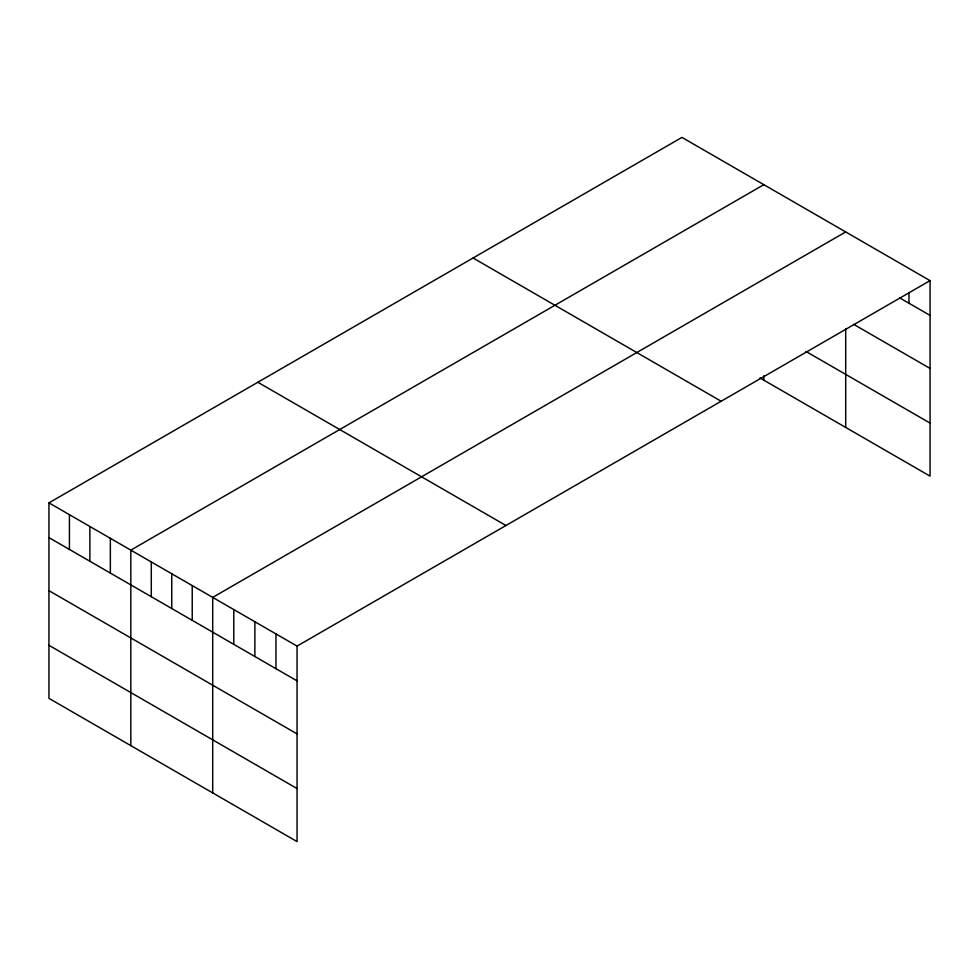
<?xml version="1.0" encoding="UTF-8"?>
<svg xmlns="http://www.w3.org/2000/svg" width="979" height="979" viewBox="0 0 979 979"><rect width="100%" height="100%" fill="white"/><g stroke="black" fill="none" stroke-linecap="round" stroke-linejoin="round"><path stroke-width="1.47" d="M48.95 502.863L297.053 646.103L297.053 841.597L48.95 698.357L48.95 502.863L681.947 137.403L930.05 280.643L930.05 476.137L759.985 377.955M763.828 184.676L130.819 550.137L130.819 745.631M845.697 231.937L212.7 597.398L212.7 792.892M297.053 646.103L930.05 280.643M899.738 297.897L930.05 315.397M853.602 324.306L930.05 368.434M806.035 351.498L930.05 423.087M473.065 258.003L721.156 401.243M257.844 382.263L505.935 525.503M48.95 537.618L297.053 680.858M48.95 590.667L297.053 733.895M48.95 645.308L297.053 788.548M908.965 292.648L908.965 303.221M845.697 328.846L845.697 427.431M763.828 375.74L763.828 380.17M275.956 633.927L275.956 668.681M254.87 621.751L254.87 656.505M233.785 609.574L233.785 644.329M192.227 585.589L192.227 620.343M171.753 573.767L171.753 608.522M151.292 561.946L151.292 596.7M110.358 538.315L110.358 573.07M89.884 526.494L89.884 561.248M69.423 514.685L69.423 549.439"/></g></svg>
